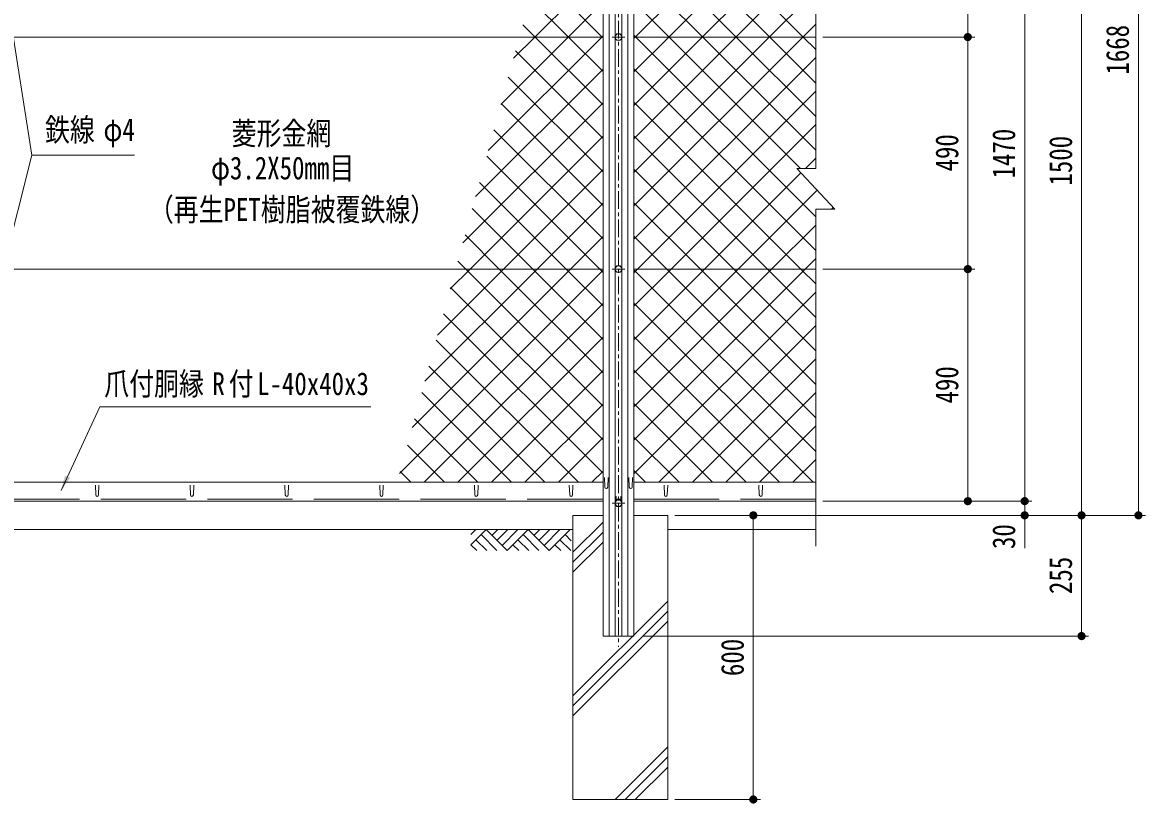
# Model space of a CAD drawing. Units: millimetres, scale not verified. Extents: x -4455 to 4455, y -3150 to 3150.
# Drawn here: x -2751 to -381, y -766 to 883 of the extents above; entities that cross this region are included whole.
import ezdxf
from ezdxf.enums import TextEntityAlignment as Align

# ---------------------------------------------------------------- set-up
doc = ezdxf.new("R2010")
doc.units = ezdxf.units.MM
doc.header["$LTSCALE"] = 30
for name, pattern in [('DASHED', [7.5, 6, -1.5]), ('USER1', [2, 1.25, -0.25, 0.25, -0.25]), ('USER2', [1.125, 0.75, -0.125, 0.125, -0.125]), ('USER4', [0.1875, 0.125, -0.0625]), ('USER5', [4, 2.5, -0.5, 0.5, -0.5])]:
    doc.linetypes.add(name, pattern=pattern)
for name, color, linetype, lineweight in [('0-0_D-STR-TXT', 3, 'Continuous', 13), ('0-1_D-STR2', 2, 'Continuous', 13), ('0-2_D-STR-DIM', 4, 'Continuous', 13), ('0-3_D-BMK', 2, 'USER2', 13), ('0-4_D-STR1', 1, 'Continuous', 18), ('0-5_D-STR3', 3, 'Continuous', 13), ('0-6_GL', 7, 'Continuous', 9), ('0-7_8部品', 3, 'Continuous', 18), ('0-9_D-STR4', 4, 'Continuous', 18), ('0-A_0', 7, 'Continuous', 9), ('0-E_SUNPOU', 1, 'Continuous', 18)]:
    doc.layers.add(name, color=color, linetype=linetype, lineweight=lineweight)
doc.styles.add('ＭＳ ゴシック', font='')
doc.styles.get('ＭＳ ゴシック').set_extended_font_data('MS Gothic')

# ---------------------------------------------------------------- blocks, each defined once
blk = doc.blocks.new('GL-マーク')
at = {"layer": '0-A_0', "color": 1, "lineweight": 18}
for p, q in [((-418.12, -21.21), (-396.91, 0)), ((-418.12, -63.64), (-354.48, 0)), ((-354.48, 0), (-265.86, -88.62)), ((-304.52, 0), (-329.5, -24.98)), ((-262.09, 0), (-308.29, -46.2)), ((-219.67, 0), (-287.08, -67.41)), ((-177.24, 0), (-265.86, -88.62)), ((-177.24, 0), (-88.62, -88.62)), ((-127.28, 0), (-152.26, -24.98)), ((-84.85, 0), (-131.05, -46.19)), ((-42.43, 0), (-109.83, -67.41)), ((0, 0), (-88.62, -88.62)), ((-396.91, -42.43), (-350.71, -88.62)), ((-375.7, -21.21), (-308.29, -88.62)), ((-219.67, -42.43), (-173.47, -88.62)), ((-198.45, -21.21), (-131.05, -88.62)), ((3.77, -88.62), (-42.43, -42.43)), ((4.99, -47.42), (-21.21, -21.21)), ((-418.12, -63.64), (-393.14, -88.62)), ((-240.88, -63.64), (-215.9, -88.62)), ((-38.66, -88.62), (-63.64, -63.64))]:
    blk.add_line(p, q, dxfattribs=at)
blk = doc.blocks.new('M1')
at = {"layer": '0-E_SUNPOU'}
blk.add_line((-7.5, 0), (-57.86, 0), dxfattribs=at)
for points in [[(0, 0), (-7.5, 0), (-7.44, 0.94)], [(0, 0), (-7.44, -0.94), (-7.5, 0)], [(0, 0), (-7.44, 0.94), (-7.26, 1.87)], [(0, 0), (-7.26, -1.87), (-7.44, -0.94)], [(0, 0), (-7.26, 1.87), (-6.97, 2.76)], [(0, 0), (-6.97, -2.76), (-7.26, -1.87)], [(0, 0), (-6.97, 2.76), (-6.57, 3.61)], [(0, 0), (-6.57, -3.61), (-6.97, -2.76)], [(0, 0), (-6.57, 3.61), (-6.07, 4.41)], [(0, 0), (-6.07, -4.41), (-6.57, -3.61)], [(0, 0), (-6.07, 4.41), (-5.47, 5.13)], [(0, 0), (-5.47, -5.13), (-6.07, -4.41)], [(0, 0), (-5.47, 5.13), (-4.78, 5.78)], [(0, 0), (-4.78, -5.78), (-5.47, -5.13)], [(0, 0), (-4.78, 5.78), (-4.02, 6.33)], [(0, 0), (-4.02, -6.33), (-4.78, -5.78)], [(0, 0), (-4.02, 6.33), (-3.19, 6.79)], [(0, 0), (-3.19, -6.79), (-4.02, -6.33)], [(0, 0), (-3.19, 6.79), (-2.32, 7.13)], [(0, 0), (-2.32, -7.13), (-3.19, -6.79)], [(0, 0), (-2.32, 7.13), (-1.41, 7.37)], [(0, 0), (-1.41, -7.37), (-2.32, -7.13)], [(0, 0), (-1.41, 7.37), (-0.47, 7.49)], [(0, 0), (-0.47, -7.49), (-1.41, -7.37)], [(0, 0), (-0.47, 7.49), (0.47, 7.49)], [(0, 0), (0.47, -7.49), (-0.47, -7.49)], [(0, 0), (0.47, 7.49), (1.41, 7.37)], [(0, 0), (1.41, 7.37), (2.32, 7.13)], [(0, 0), (2.32, 7.13), (3.19, 6.79)], [(0, 0), (3.19, 6.79), (4.02, 6.33)], [(0, 0), (4.02, 6.33), (4.78, 5.78)], [(0, 0), (4.78, 5.78), (5.47, 5.13)], [(0, 0), (5.47, 5.13), (6.07, 4.41)], [(0, 0), (6.07, 4.41), (6.57, 3.61)], [(0, 0), (6.57, 3.61), (6.97, 2.76)], [(0, 0), (6.97, 2.76), (7.26, 1.87)], [(0, 0), (7.26, 1.87), (7.44, 0.94)], [(0, 0), (7.44, 0.94), (7.5, 0)], [(0, 0), (1.41, -7.37), (0.47, -7.49)], [(0, 0), (2.32, -7.13), (1.41, -7.37)], [(0, 0), (3.19, -6.79), (2.32, -7.13)], [(0, 0), (4.02, -6.33), (3.19, -6.79)], [(0, 0), (4.78, -5.78), (4.02, -6.33)], [(0, 0), (5.47, -5.13), (4.78, -5.78)], [(0, 0), (6.07, -4.41), (5.47, -5.13)], [(0, 0), (6.57, -3.61), (6.07, -4.41)], [(0, 0), (6.97, -2.76), (6.57, -3.61)], [(0, 0), (7.26, -1.87), (6.97, -2.76)], [(0, 0), (7.44, -0.94), (7.26, -1.87)], [(0, 0), (7.5, 0), (7.44, -0.94)]]:
    blk.add_solid(points, dxfattribs=at)

msp = doc.modelspace()

# ---------------------------------------------------------------- linework, layer by layer
at = {"layer": '0-0_D-STR-TXT'}
msp.add_lwpolyline([(-2015.77, 71.54), (-2587.58, 71.54), (-2669.09, -105.38)], dxfattribs=at)
msp.add_solid([(-2670.05, -107.47), (-2661.06, -73.63), (-2650.18, -78.64)], dxfattribs=at)
at = {"layer": '0-1_D-STR2'}
for p, q in [((-1457.88, 852.15), (-1077.06, 1232.98)), ((-1387.17, 852.15), (-1077.06, 1162.26)), ((-1174.13, 852.15), (-1460.72, 1138.74)), ((-1316.46, 852.15), (-1077.06, 1091.55)), ((-1244.84, 852.15), (-1460.72, 1068.03)), ((-1245.75, 852.15), (-1077.06, 1020.84)), ((-1670.01, 852.15), (-1525.72, 996.45)), ((-1315.55, 852.15), (-1460.72, 997.32)), ((-1175.04, 852.15), (-1077.06, 950.13)), ((-1598.39, 852.15), (-1680.03, 933.79)), ((-1599.3, 852.15), (-1525.72, 925.74)), ((-1669.1, 852.15), (-1695.25, 878.3)), ((-1104.33, 852.15), (-1077.06, 879.42)), ((-1528.59, 852.15), (-1525.72, 855.03)), ((-1768.12, 612.62), (-1528.59, 852.15)), ((-1741.4, 710.06), (-1599.3, 852.15)), ((-1714.67, 807.49), (-1670.01, 852.15)), ((-1525.72, 708.77), (-1669.1, 852.15)), ((-1525.72, 779.48), (-1598.39, 852.15)), ((-1460.72, 849.32), (-1457.88, 852.15)), ((-1460.72, 778.6), (-1387.17, 852.15)), ((-1460.72, 707.89), (-1316.46, 852.15)), ((-1460.72, 637.18), (-1245.75, 852.15)), ((-1460.72, 566.47), (-1175.04, 852.15)), ((-1460.72, 495.76), (-1104.33, 852.15)), ((-1077.06, 613.66), (-1315.55, 852.15)), ((-1077.06, 684.37), (-1244.84, 852.15)), ((-1077.06, 755.08), (-1174.13, 852.15)), ((-1525.72, 638.06), (-1710.47, 822.81)), ((-1460.72, 425.05), (-1077.06, 808.71)), ((-1794.84, 515.19), (-1525.72, 784.31)), ((-1077.06, 401.53), (-1460.72, 785.19)), ((-1525.72, 567.35), (-1725.69, 767.32)), ((-1452.91, 362.15), (-1077.06, 738)), ((-1821.57, 417.75), (-1525.72, 713.6)), ((-1525.72, 496.64), (-1740.91, 711.83)), ((-1108.39, 362.15), (-1460.72, 714.48)), ((-1382.19, 362.15), (-1077.06, 667.29)), ((-1806.46, 362.15), (-1525.72, 642.89)), ((-1525.72, 425.93), (-1756.13, 656.34)), ((-1179.1, 362.15), (-1460.72, 643.77)), ((-2731.34, 603.02), (-2790.79, 364.7)), ((-1532.65, 362.15), (-1771.35, 600.85)), ((-1098.73, 574.91), (-1077.06, 596.58)), ((-1735.75, 362.15), (-1525.72, 572.18)), ((-1249.81, 362.15), (-1460.72, 573.06)), ((-1603.36, 362.15), (-1786.57, 545.36)), ((-1665.04, 362.15), (-1525.72, 501.47)), ((-1320.52, 362.15), (-1460.72, 502.35)), ((-1674.08, 362.15), (-1801.79, 489.87)), ((-1043.46, 488.75), (-1040.14, 492.07)), ((-1744.79, 362.15), (-1817.01, 434.38)), ((-1594.33, 362.15), (-1525.72, 430.76)), ((-1391.23, 362.15), (-1460.72, 431.64)), ((-1955.19, -69.42), (-1525.72, 360.05)), ((-1928.47, 28.01), (-1594.33, 362.15)), ((-1901.74, 125.45), (-1665.04, 362.15)), ((-1875.02, 222.88), (-1735.75, 362.15)), ((-1848.29, 320.32), (-1806.46, 362.15)), ((-1815.5, 362.15), (-1832.23, 378.89)), ((-1525.72, 72.38), (-1815.5, 362.15)), ((-1525.72, 143.09), (-1744.79, 362.15)), ((-1525.72, 213.8), (-1674.08, 362.15)), ((-1525.72, 284.51), (-1603.36, 362.15)), ((-1525.72, 355.22), (-1532.65, 362.15)), ((-1460.72, 354.34), (-1452.91, 362.15)), ((-1460.72, 283.63), (-1382.19, 362.15)), ((-1077.06, -22.73), (-1460.72, 360.93)), ((-1077.06, 47.98), (-1391.23, 362.15)), ((-1077.06, 118.69), (-1320.52, 362.15)), ((-1077.06, 189.4), (-1249.81, 362.15)), ((-1077.06, 260.11), (-1179.1, 362.15)), ((-1077.06, 330.82), (-1108.39, 362.15)), ((-1525.72, 1.67), (-1847.45, 323.39)), ((-1460.72, -69.93), (-1077.06, 313.74)), ((-1902.91, -87.85), (-1525.72, 289.34)), ((-1082.65, -87.85), (-1460.72, 290.22)), ((-1525.72, -69.04), (-1862.67, 267.9)), ((-1407.93, -87.85), (-1077.06, 243.03)), ((-1832.19, -87.85), (-1525.72, 218.63)), ((-1153.36, -87.85), (-1460.72, 219.51)), ((-1577.63, -87.85), (-1877.89, 212.41)), ((-1337.22, -87.85), (-1077.06, 172.32)), ((-1648.34, -87.85), (-1893.11, 156.92)), ((-1761.48, -87.85), (-1525.72, 147.92)), ((-1224.08, -87.85), (-1460.72, 148.8)), ((-1719.05, -87.85), (-1908.33, 101.43)), ((-1266.51, -87.85), (-1077.06, 101.6)), ((-1690.77, -87.85), (-1525.72, 77.2)), ((-1294.79, -87.85), (-1460.72, 78.09)), ((-1789.76, -87.85), (-1923.55, 45.94)), ((-1195.8, -87.85), (-1077.06, 30.89)), ((-1620.06, -87.85), (-1525.72, 6.49)), ((-1365.5, -87.85), (-1460.72, 7.38)), ((-1860.47, -87.85), (-1938.77, -9.55)), ((-1125.09, -87.85), (-1077.06, -39.82)), ((-1931.18, -87.85), (-1953.99, -65.04)), ((-1549.35, -87.85), (-1525.72, -64.22)), ((-1436.21, -87.85), (-1460.72, -63.33))]:
    msp.add_line(p, q, dxfattribs=at)
at = {"layer": '0-1_D-STR2', "color": 7, "lineweight": 9}
for p, q in [((-3260.72, 852.15), (-1525.72, 852.15)), ((-1460.72, 852.15), (-1077.06, 852.15)), ((-3260.72, 362.15), (-1525.72, 362.15)), ((-1460.72, 362.15), (-1077.06, 362.15))]:
    msp.add_line(p, q, dxfattribs=at)
at = {"layer": '0-1_D-STR2'}
for points in [[(-1077.06, 825.8), (-1103.42, 852.15), (-1460.72, 1209.45)], [(-1525.72, 850.19), (-1527.68, 852.15), (-1664.81, 989.28)], [(-1109.02, 574.91), (-1386.26, 852.15), (-1460.72, 926.61)], [(-1077.06, 472.24), (-1456.97, 852.15), (-1460.72, 855.9)], [(-2514.39, 603.02), (-2731.34, 603.02), (-2769.83, 850.09)], [(-1460.72, 212.92), (-1311.48, 362.15), (-1108.23, 565.41)], [(-1460.72, 142.2), (-1240.77, 362.15), (-1074.19, 528.74)], [(-1460.72, 71.49), (-1170.06, 362.15), (-1077.06, 455.16)], [(-1460.72, 0.78), (-1099.35, 362.15), (-1077.06, 384.45)]]:
    msp.add_lwpolyline(points, dxfattribs=at)
at = {"layer": '0-2_D-STR-DIM'}
for p, q in [((-1077.06, 1789.86), (-1077.06, 574.91)), ((-1117.06, 574.91), (-1037.06, 488.75)), ((-1077.06, 574.91), (-1117.06, 574.91)), ((-1077.06, 488.75), (-1077.06, -222.93)), ((-1077.06, 488.75), (-1037.06, 488.75))]:
    msp.add_line(p, q, dxfattribs=at)
at = {"layer": '0-2_D-STR-DIM', "color": 1, "lineweight": 18}
for p, q in [((-396.21, 1775.79), (-396.21, -123.35)), ((-636.21, -93.35), (-636.21, 1307.65)), ((-516.21, 1307.65), (-516.21, -123.35)), ((-1062.06, 852.15), (-741.21, 852.15)), ((-1062.06, 852.15), (-741.21, 852.15)), ((-756.21, 817.65), (-756.21, 396.65)), ((-1062.06, 362.15), (-741.21, 362.15)), ((-1062.06, 362.15), (-741.21, 362.15)), ((-756.21, 327.65), (-756.21, -93.35)), ((-636.21, -93.35), (-636.21, -58.85)), ((-1062.06, -127.85), (-621.21, -127.85)), ((-1062.06, -127.85), (-741.21, -127.85)), ((-1062.06, -127.85), (-621.21, -127.85)), ((-636.21, -127.85), (-636.21, -157.85)), ((-1374.27, -157.85), (-621.21, -157.85)), ((-1374.27, -157.85), (-501.21, -157.85)), ((-1374.27, -157.85), (-501.21, -157.85)), ((-1374.27, -157.85), (-381.21, -157.85)), ((-1374.27, -157.85), (-1193.77, -157.85)), ((-1208.77, -192.35), (-1208.77, -723.35)), ((-636.21, -192.35), (-636.21, -226.85)), ((-516.21, -192.35), (-516.21, -378.35)), ((-1441.22, -412.85), (-501.21, -412.85)), ((-1374.27, -757.85), (-1193.77, -757.85))]:
    msp.add_line(p, q, dxfattribs=at)
at = {"layer": '0-3_D-BMK', "linetype": 'USER1'}
msp.add_line((-1493.22, 1846.78), (-1493.22, -435.69), dxfattribs=at)
at = {"layer": '0-3_D-BMK', "linetype": 'USER5'}
msp.add_line((-1506.66, -132.3), (-1479.77, -132.3), dxfattribs=at)
msp.add_line((-1506.66, -132.3), (-1479.77, -132.3), dxfattribs=at)
at = {"layer": '0-4_D-STR1'}
for p, q in [((-1500.21, 1828.09), (-1500.22, -412.85)), ((-1486.21, 1828.09), (-1486.22, -412.85)), ((-1512.7, 1810.29), (-1512.71, -412.85)), ((-1473.71, 1810.29), (-1473.72, -412.85)), ((-1460.71, 1810.29), (-1460.72, -412.85)), ((-3260.72, -87.85), (-1525.72, -87.85)), ((-2596.97, -94.35), (-2596.22, -114.85)), ((-2589.47, -94.35), (-2590.22, -114.85)), ((-2396.97, -94.35), (-2396.22, -114.85)), ((-2389.47, -94.35), (-2390.22, -114.85)), ((-2196.97, -94.35), (-2196.22, -114.85)), ((-2189.47, -94.35), (-2190.22, -114.85)), ((-1996.97, -94.35), (-1996.22, -114.85)), ((-1989.47, -94.35), (-1990.22, -114.85)), ((-1796.97, -94.35), (-1796.22, -114.85)), ((-1789.47, -94.35), (-1790.22, -114.85)), ((-1596.97, -94.35), (-1596.22, -114.85)), ((-1589.47, -94.35), (-1590.22, -114.85)), ((-1522.75, -77.69), (-1522, -98.19)), ((-1515.25, -77.69), (-1516, -98.19)), ((-1471.2, -77.69), (-1470.45, -98.19)), ((-1463.7, -77.69), (-1464.45, -98.19)), ((-1460.72, -87.85), (-1077.06, -87.85)), ((-1396.97, -94.35), (-1396.22, -114.85)), ((-1389.47, -94.35), (-1390.22, -114.85)), ((-1196.97, -94.35), (-1196.22, -114.85)), ((-1189.47, -94.35), (-1190.22, -114.85)), ((-3260.72, -127.85), (-1525.72, -127.85)), ((-1460.72, -127.85), (-1077.06, -127.85)), ((-1525.72, -412.85), (-1460.72, -412.85))]:
    msp.add_line(p, q, dxfattribs=at)
at = {"layer": '0-4_D-STR1', "linetype": 'DASHED'}
for p, q in [((-3260.72, -123.85), (-1525.72, -123.85)), ((-1460.72, -123.85), (-1077.06, -123.85))]:
    msp.add_line(p, q, dxfattribs=at)
at = {"layer": '0-4_D-STR1'}
msp.add_lwpolyline([(-1500.21, 1828.09), (-1512.7, 1810.29), (-1525.71, 1810.29), (-1525.72, -412.85)], dxfattribs=at)
for centre in [(-2593.22, -114.85), (-2393.22, -114.85), (-2193.22, -114.85), (-1993.22, -114.85), (-1793.22, -114.85), (-1593.22, -114.85), (-1519, -98.19), (-1467.45, -98.19), (-1393.22, -114.85), (-1193.22, -114.85)]:
    msp.add_arc(centre, 3, 180, 0, dxfattribs=at)
at = {"layer": '0-5_D-STR3', "color": 1, "linetype": 'USER4'}
for p, q in [((-1499.47, -129.54), (-1499.47, -118.62)), ((-1499.47, -129.54), (-1499.47, -118.62)), ((-1497.47, -118.62), (-1499.47, -118.62)), ((-1497.47, -123.62), (-1499.47, -123.62)), ((-1497.47, -123.62), (-1499.47, -123.62)), ((-1498.65, -128.12), (-1499.47, -128.12)), ((-1498.65, -128.12), (-1499.47, -128.12)), ((-1497.47, -126.08), (-1497.47, -118.62)), ((-1497.47, -123.85), (-1488.97, -123.85)), ((-1497.47, -123.85), (-1488.97, -123.85)), ((-1488.97, -118.62), (-1486.97, -118.62)), ((-1488.97, -126.08), (-1488.97, -118.62)), ((-1488.97, -123.62), (-1486.97, -123.62)), ((-1488.97, -123.62), (-1486.97, -123.62)), ((-1487.8, -128.12), (-1486.97, -128.12)), ((-1487.8, -128.12), (-1486.97, -128.12)), ((-1486.97, -129.54), (-1486.97, -118.62)), ((-1486.97, -129.54), (-1486.97, -118.62))]:
    msp.add_line(p, q, dxfattribs=at)
at = {"layer": '0-5_D-STR3'}
msp.add_lwpolyline([(-1485.38, -132.3), (-1489.3, -139.09), (-1497.14, -139.09), (-1501.06, -132.3), (-1497.14, -125.51), (-1489.3, -125.51)], close=True, dxfattribs=at)
msp.add_lwpolyline([(-1485.38, -132.3), (-1489.3, -139.09), (-1497.14, -139.09), (-1501.06, -132.3), (-1497.14, -125.51), (-1489.3, -125.51)], close=True, dxfattribs=at)
at = {"layer": '0-5_D-STR3', "color": 1, "linetype": 'USER4'}
for points in [[(-1497.47, -126.08), (-1497.47, -118.62), (-1499.47, -118.62)], [(-1488.97, -126.08), (-1488.97, -118.62), (-1486.97, -118.62)]]:
    msp.add_lwpolyline(points, dxfattribs=at)
at = {"layer": '0-5_D-STR3'}
msp.add_circle((-1493.22, -132.3), 6.8, dxfattribs=at)
msp.add_circle((-1493.22, -132.3), 6.8, dxfattribs=at)
at = {"layer": '0-6_GL'}
for p, q in [((-3189.27, -187.85), (-1589.27, -187.85)), ((-1389.27, -187.85), (-1077.06, -187.85))]:
    msp.add_line(p, q, dxfattribs=at)
at = {"layer": '0-7_8部品', "color": 1, "linetype": 'USER1'}
for p, q in [((-1506.65, 852.15), (-1479.77, 852.15)), ((-1506.65, 362.15), (-1479.77, 362.15))]:
    msp.add_line(p, q, dxfattribs=at)
at = {"layer": '0-7_8部品'}
for points in [[(-1485.38, 852.15), (-1489.3, 845.36), (-1497.14, 845.36), (-1501.06, 852.15), (-1497.14, 858.94), (-1489.3, 858.94)], [(-1485.38, 362.15), (-1489.3, 355.36), (-1497.14, 355.36), (-1501.06, 362.15), (-1497.14, 368.94), (-1489.3, 368.94)]]:
    msp.add_lwpolyline(points, close=True, dxfattribs=at)
for centre in [(-1493.22, 852.15), (-1493.22, 362.15)]:
    msp.add_circle(centre, 6.8, dxfattribs=at)
at = {"layer": '0-9_D-STR4', "color": 7, "lineweight": 9}
for p, q in [((-1589.27, -757.85), (-1589.27, -157.85)), ((-1589.27, -157.85), (-1525.72, -157.85)), ((-1460.72, -157.85), (-1389.27, -157.85)), ((-1389.27, -757.85), (-1389.27, -157.85)), ((-1589.27, -757.85), (-1389.27, -757.85))]:
    msp.add_line(p, q, dxfattribs=at)
at = {"layer": '0-9_D-STR4'}
for p, q in [((-1589.27, -235.62), (-1525.72, -172.07)), ((-1589.27, -256.83), (-1525.72, -193.28)), ((-1589.27, -278.05), (-1525.72, -214.5)), ((-1589.27, -539.08), (-1389.27, -339.08)), ((-1589.27, -560.29), (-1389.27, -360.29)), ((-1589.27, -581.51), (-1389.27, -381.51)), ((-1500.22, -757.85), (-1389.27, -646.9)), ((-1479, -757.85), (-1389.27, -668.11)), ((-1457.79, -757.85), (-1389.27, -689.33))]:
    msp.add_line(p, q, dxfattribs=at)

# ---------------------------------------------------------------- block references
at = {"layer": '0-2_D-STR-DIM', "xscale": 1.15, "yscale": 1.15}
for p, rotation in [((-756.21, 852.15), 270), ((-756.21, 852.15), 90), ((-756.21, 362.15), 270), ((-756.21, 362.15), 90), ((-756.21, -127.85), 270), ((-636.21, -127.85), 270), ((-636.21, -127.85), 270), ((-516.21, -157.85), 270), ((-396.21, -157.85), 270), ((-1208.77, -157.85), 90), ((-636.21, -157.85), 90), ((-516.21, -157.85), 90), ((-516.21, -412.85), 270), ((-1208.77, -757.85), 270)]:
    msp.add_blockref('M1', p, dxfattribs=dict(at, rotation=rotation))
at = {"layer": '0-6_GL', "xscale": 0.5, "yscale": 0.5}
msp.add_blockref('GL-マーク', (-1595.46, -188), dxfattribs=at)

# ---------------------------------------------------------------- texts
at = {"layer": '0-0_D-STR-TXT', "style": 'ＭＳ ゴシック', "width": 0.8}
for s, p in [('鉄線', (-2703.36, 617.99)), ('φ4', (-2579.8, 617.99)), ('菱形金網', (-2309.37, 610.34)), ('φ3.2X50mm目', (-2352.88, 537.15)), ('（再生PET樹脂被覆鉄線）', (-2484.18, 449.45)), ('爪付胴縁  付', (-2578.29, 81.59)), ('R', (-2350.13, 81.59)), ('L-40x40x3', (-2255.71, 81.59))]:
    msp.add_text(s, height=48.17, dxfattribs=at).set_placement(p, align=Align.BOTTOM_LEFT)
at = {"layer": '0-2_D-STR-DIM', "color": 3, "style": 'ＭＳ ゴシック', "width": 0.8}
for s, p in [('1668', (-401.95, 773)), ('490', (-761.95, 568.35)), ('1470', (-641.95, 553.63)), ('1500', (-521.95, 538.63)), ('490', (-761.95, 78.35)), ('30', (-641.84, -228.92)), ('255', (-521.95, -324.03)), ('600', (-1214.52, -497.25))]:
    msp.add_text(s, height=48.17, rotation=90, dxfattribs=at).set_placement(p, align=Align.BOTTOM_LEFT)

doc.saveas('drawing.dxf')
